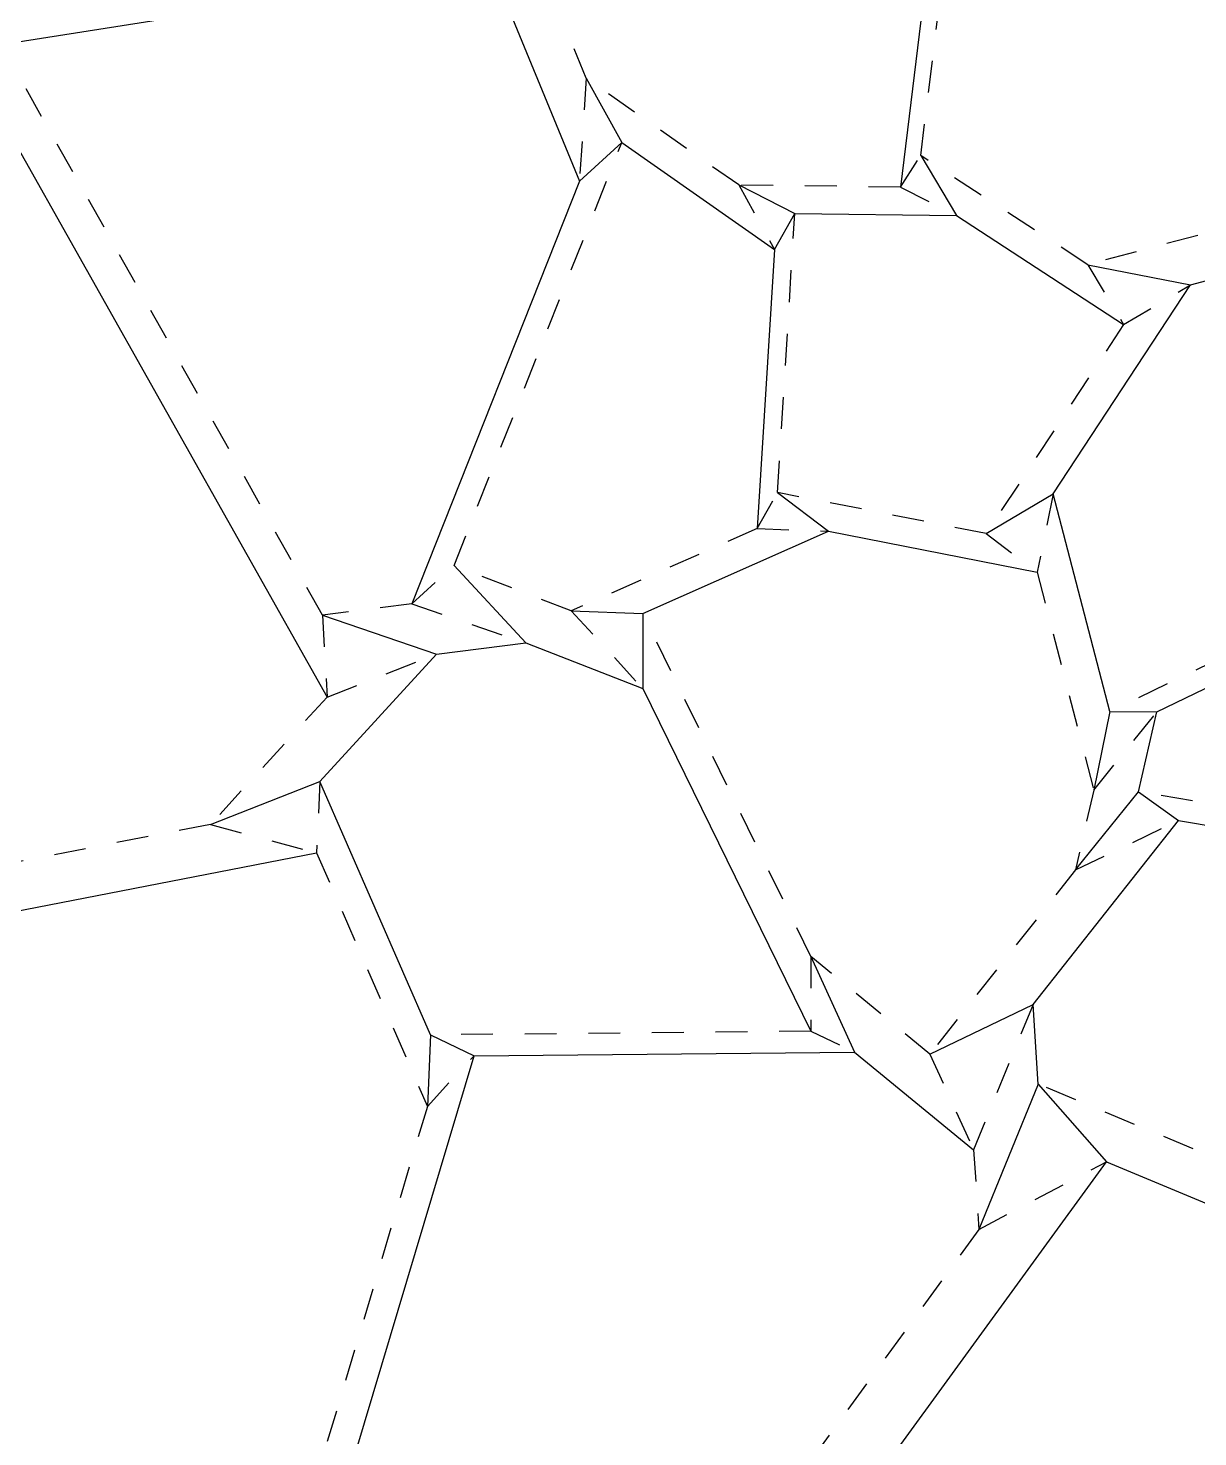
# Model space of a CAD drawing. Extents: x -8 to 221, y -288 to -9.
# Drawn here: x 32.9 to 71.83, y -206.65 to -159.77 of the extents above; entities that cross this region are included whole.
import ezdxf

# ---------------------------------------------------------------- set-up
doc = ezdxf.new("R2010")
doc.units = 0
for name, pattern in [('AI-LINETYPE-151', [2.116667, 1.058333, -1.058333]), ('AI-LINETYPE-152', [2.116667, 1.058333, -1.058333]), ('AI-LINETYPE-153', [2.116667, 1.058333, -1.058333]), ('AI-LINETYPE-162', [2.116667, 1.058333, -1.058333]), ('AI-LINETYPE-163', [2.116667, 1.058333, -1.058333]), ('AI-LINETYPE-164', [2.116667, 1.058333, -1.058333]), ('AI-LINETYPE-177', [2.116667, 1.058333, -1.058333]), ('AI-LINETYPE-178', [2.116667, 1.058333, -1.058333]), ('AI-LINETYPE-185', [2.116667, 1.058333, -1.058333]), ('AI-LINETYPE-186', [2.116667, 1.058333, -1.058333]), ('AI-LINETYPE-187', [2.116667, 1.058333, -1.058333]), ('AI-LINETYPE-188', [2.116667, 1.058333, -1.058333]), ('AI-LINETYPE-189', [2.116667, 1.058333, -1.058333]), ('AI-LINETYPE-190', [2.116667, 1.058333, -1.058333]), ('AI-LINETYPE-191', [2.116667, 1.058333, -1.058333]), ('AI-LINETYPE-192', [2.116667, 1.058333, -1.058333]), ('AI-LINETYPE-204', [2.116667, 1.058333, -1.058333]), ('AI-LINETYPE-205', [2.116667, 1.058333, -1.058333]), ('AI-LINETYPE-206', [2.116667, 1.058333, -1.058333]), ('AI-LINETYPE-207', [2.116667, 1.058333, -1.058333]), ('AI-LINETYPE-208', [2.116667, 1.058333, -1.058333]), ('AI-LINETYPE-209', [2.116667, 1.058333, -1.058333]), ('AI-LINETYPE-225', [2.116667, 1.058333, -1.058333]), ('AI-LINETYPE-226', [2.116667, 1.058333, -1.058333]), ('AI-LINETYPE-243', [2.116667, 1.058333, -1.058333]), ('AI-LINETYPE-244', [2.116667, 1.058333, -1.058333]), ('AI-LINETYPE-251', [2.116667, 1.058333, -1.058333]), ('AI-LINETYPE-260', [2.116667, 1.058333, -1.058333]), ('AI-LINETYPE-261', [2.116667, 1.058333, -1.058333]), ('AI-LINETYPE-487', [2.116667, 1.058333, -1.058333]), ('AI-LINETYPE-488', [2.116667, 1.058333, -1.058333]), ('AI-LINETYPE-489', [2.116667, 1.058333, -1.058333]), ('AI-LINETYPE-490', [2.116667, 1.058333, -1.058333]), ('AI-LINETYPE-496', [2.116667, 1.058333, -1.058333]), ('AI-LINETYPE-507', [2.116667, 1.058333, -1.058333]), ('AI-LINETYPE-508', [2.116667, 1.058333, -1.058333]), ('AI-LINETYPE-509', [2.116667, 1.058333, -1.058333]), ('AI-LINETYPE-516', [2.116667, 1.058333, -1.058333]), ('AI-LINETYPE-517', [2.116667, 1.058333, -1.058333]), ('AI-LINETYPE-518', [2.116667, 1.058333, -1.058333]), ('AI-LINETYPE-519', [2.116667, 1.058333, -1.058333]), ('AI-LINETYPE-520', [2.116667, 1.058333, -1.058333]), ('AI-LINETYPE-521', [2.116667, 1.058333, -1.058333]), ('AI-LINETYPE-522', [2.116667, 1.058333, -1.058333]), ('AI-LINETYPE-538', [2.116667, 1.058333, -1.058333]), ('AI-LINETYPE-539', [2.116667, 1.058333, -1.058333]), ('AI-LINETYPE-540', [2.116667, 1.058333, -1.058333]), ('AI-LINETYPE-541', [2.116667, 1.058333, -1.058333]), ('AI-LINETYPE-542', [2.116667, 1.058333, -1.058333]), ('AI-LINETYPE-555', [2.116667, 1.058333, -1.058333]), ('AI-LINETYPE-556', [2.116667, 1.058333, -1.058333]), ('AI-LINETYPE-573', [2.116667, 1.058333, -1.058333]), ('AI-LINETYPE-579', [2.116667, 1.058333, -1.058333]), ('AI-LINETYPE-588', [2.116667, 1.058333, -1.058333])]:
    doc.linetypes.add(name, pattern=pattern)
doc.layers.add('MOUNTAINLINE', color=7, linetype='CONTINUOUS')
doc.layers.add('VALLEYLINE', color=7, linetype='CONTINUOUS')

# ---------------------------------------------------------------- blocks, each defined once
blk = doc.blocks.new('BLOCK_157')
at = {"layer": 'VALLEYLINE', "color": 29}
blk.add_lwpolyline([(62.786, -158.049), (61.929, -165.057)], dxfattribs=at)
blk = doc.blocks.new('BLOCK_170')
at = {"layer": 'VALLEYLINE', "color": 29}
blk.add_lwpolyline([(48.322, -157.73), (51.25, -164.86)], dxfattribs=at)
blk = doc.blocks.new('BLOCK_171')
at = {"layer": 'VALLEYLINE', "color": 29}
blk.add_lwpolyline([(51.25, -164.86), (45.667, -178.931)], dxfattribs=at)
blk = doc.blocks.new('BLOCK_172')
at = {"layer": 'VALLEYLINE', "color": 29}
blk.add_lwpolyline([(32.006, -160.31), (48.322, -157.73)], dxfattribs=at)
blk = doc.blocks.new('BLOCK_182')
at = {"layer": 'VALLEYLINE', "color": 29}
blk.add_lwpolyline([(52.66, -163.575), (57.737, -167.13)], dxfattribs=at)
blk = doc.blocks.new('BLOCK_183')
at = {"layer": 'VALLEYLINE', "color": 29}
blk.add_lwpolyline([(57.737, -167.13), (57.159, -176.422)], dxfattribs=at)
blk = doc.blocks.new('BLOCK_184')
at = {"layer": 'VALLEYLINE', "color": 29}
blk.add_lwpolyline([(63.799, -166.002), (69.356, -169.632)], dxfattribs=at)
blk = doc.blocks.new('BLOCK_185')
at = {"layer": 'VALLEYLINE', "color": 29}
blk.add_lwpolyline([(58.419, -165.929), (63.799, -166.002)], dxfattribs=at)
blk = doc.blocks.new('BLOCK_186')
at = {"layer": 'VALLEYLINE', "color": 29}
blk.add_lwpolyline([(32.165, -163.038), (42.854, -182.033)], dxfattribs=at)
blk = doc.blocks.new('BLOCK_202')
at = {"layer": 'VALLEYLINE', "color": 29}
blk.add_lwpolyline([(71.586, -168.31), (77.288, -166.79)], dxfattribs=at)
blk = doc.blocks.new('BLOCK_205')
at = {"layer": 'VALLEYLINE', "color": 29}
blk.add_lwpolyline([(68.896, -182.514), (67.016, -175.266)], dxfattribs=at)
blk = doc.blocks.new('BLOCK_206')
at = {"layer": 'VALLEYLINE', "color": 29}
blk.add_lwpolyline([(67.016, -175.266), (71.586, -168.31)], dxfattribs=at)
blk = doc.blocks.new('BLOCK_207')
at = {"layer": 'VALLEYLINE', "color": 29}
blk.add_lwpolyline([(59.54, -176.509), (66.485, -177.877)], dxfattribs=at)
blk = doc.blocks.new('BLOCK_208')
at = {"layer": 'VALLEYLINE', "color": 29}
blk.add_lwpolyline([(53.358, -179.251), (59.54, -176.509)], dxfattribs=at)
blk = doc.blocks.new('BLOCK_217')
at = {"layer": 'VALLEYLINE', "color": 29}
blk.add_lwpolyline([(69.859, -185.181), (70.468, -182.522)], dxfattribs=at)
blk = doc.blocks.new('BLOCK_218')
at = {"layer": 'VALLEYLINE', "color": 29}
blk.add_lwpolyline([(70.468, -182.522), (81.91, -177.001)], dxfattribs=at)
blk = doc.blocks.new('BLOCK_219')
at = {"layer": 'VALLEYLINE', "color": 29}
blk.add_lwpolyline([(49.461, -180.229), (53.362, -181.746)], dxfattribs=at)
blk = doc.blocks.new('BLOCK_220')
at = {"layer": 'VALLEYLINE', "color": 29}
blk.add_lwpolyline([(53.362, -181.746), (58.954, -193.156)], dxfattribs=at)
blk = doc.blocks.new('BLOCK_221')
at = {"layer": 'VALLEYLINE', "color": 29}
blk.add_lwpolyline([(46.29, -193.276), (42.606, -184.841)], dxfattribs=at)
blk = doc.blocks.new('BLOCK_222')
at = {"layer": 'VALLEYLINE', "color": 29}
blk.add_lwpolyline([(42.606, -184.841), (46.489, -180.602)], dxfattribs=at)
blk = doc.blocks.new('BLOCK_223')
at = {"layer": 'VALLEYLINE', "color": 29}
blk.add_lwpolyline([(46.489, -180.602), (49.461, -180.229)], dxfattribs=at)
blk = doc.blocks.new('BLOCK_237')
at = {"layer": 'VALLEYLINE', "color": 29}
blk.add_lwpolyline([(5.652, -194.383), (42.505, -187.22)], dxfattribs=at)
blk = doc.blocks.new('BLOCK_240')
at = {"layer": 'VALLEYLINE', "color": 29}
blk.add_lwpolyline([(66.52, -194.915), (66.345, -192.267)], dxfattribs=at)
blk = doc.blocks.new('BLOCK_241')
at = {"layer": 'VALLEYLINE', "color": 29}
blk.add_lwpolyline([(66.345, -192.267), (71.191, -186.135)], dxfattribs=at)
blk = doc.blocks.new('BLOCK_242')
at = {"layer": 'VALLEYLINE', "color": 29}
blk.add_lwpolyline([(71.191, -186.135), (79.241, -187.494)], dxfattribs=at)
blk = doc.blocks.new('BLOCK_252')
at = {"layer": 'VALLEYLINE', "color": 29}
blk.add_lwpolyline([(47.743, -193.968), (60.406, -193.848)], dxfattribs=at)
blk = doc.blocks.new('BLOCK_253')
at = {"layer": 'VALLEYLINE', "color": 29}
blk.add_lwpolyline([(60.406, -193.848), (64.366, -197.103)], dxfattribs=at)
blk = doc.blocks.new('BLOCK_254')
at = {"layer": 'VALLEYLINE', "color": 29}
blk.add_lwpolyline([(39.365, -222.042), (47.743, -193.968)], dxfattribs=at)
blk = doc.blocks.new('BLOCK_287')
at = {"layer": 'VALLEYLINE', "color": 29}
blk.add_lwpolyline([(59.075, -210.858), (68.788, -197.497)], dxfattribs=at)
blk = doc.blocks.new('BLOCK_288')
at = {"layer": 'VALLEYLINE', "color": 29}
blk.add_lwpolyline([(68.788, -197.497), (75.9, -200.468)], dxfattribs=at)
blk = doc.blocks.new('BLOCK_480')
at = {"layer": 'VALLEYLINE', "color": 29}
blk.add_lwpolyline([(56.549, -164.985), (58.419, -165.929)], dxfattribs=at)
blk = doc.blocks.new('BLOCK_481')
at = {"layer": 'VALLEYLINE', "color": 29}
blk.add_lwpolyline([(51.472, -161.43), (52.66, -163.575)], dxfattribs=at)
blk = doc.blocks.new('BLOCK_487')
at = {"layer": 'VALLEYLINE', "color": 29}
blk.add_lwpolyline([(68.167, -167.639), (71.586, -168.31)], dxfattribs=at)
blk = doc.blocks.new('BLOCK_488')
at = {"layer": 'VALLEYLINE', "color": 29}
blk.add_lwpolyline([(62.609, -164.009), (63.799, -166.002)], dxfattribs=at)
blk = doc.blocks.new('BLOCK_499')
at = {"layer": 'VALLEYLINE', "color": 29}
blk.add_lwpolyline([(51.25, -164.86), (52.66, -163.575)], dxfattribs=at)
blk = doc.blocks.new('BLOCK_500')
at = {"layer": 'VALLEYLINE', "color": 29}
blk.add_lwpolyline([(42.695, -179.304), (46.489, -180.602)], dxfattribs=at)
blk = doc.blocks.new('BLOCK_508')
at = {"layer": 'VALLEYLINE', "color": 29}
blk.add_lwpolyline([(57.737, -167.13), (58.419, -165.929)], dxfattribs=at)
blk = doc.blocks.new('BLOCK_509')
at = {"layer": 'VALLEYLINE', "color": 29}
blk.add_lwpolyline([(50.977, -179.164), (53.358, -179.251)], dxfattribs=at)
blk = doc.blocks.new('BLOCK_510')
at = {"layer": 'VALLEYLINE', "color": 29}
blk.add_lwpolyline([(47.077, -177.647), (49.461, -180.229)], dxfattribs=at)
blk = doc.blocks.new('BLOCK_511')
at = {"layer": 'VALLEYLINE', "color": 29}
blk.add_lwpolyline([(64.786, -176.588), (67.016, -175.266)], dxfattribs=at)
blk = doc.blocks.new('BLOCK_512')
at = {"layer": 'VALLEYLINE', "color": 29}
blk.add_lwpolyline([(57.841, -175.22), (59.54, -176.509)], dxfattribs=at)
blk = doc.blocks.new('BLOCK_513')
at = {"layer": 'VALLEYLINE', "color": 29}
blk.add_lwpolyline([(38.971, -186.271), (42.606, -184.841)], dxfattribs=at)
blk = doc.blocks.new('BLOCK_528')
at = {"layer": 'VALLEYLINE', "color": 29}
blk.add_lwpolyline([(68.896, -182.514), (70.468, -182.522)], dxfattribs=at)
blk = doc.blocks.new('BLOCK_529')
at = {"layer": 'VALLEYLINE', "color": 29}
blk.add_lwpolyline([(68.896, -182.514), (68.366, -185.125)], dxfattribs=at)
blk = doc.blocks.new('BLOCK_530')
at = {"layer": 'VALLEYLINE', "color": 29}
blk.add_lwpolyline([(67.756, -187.784), (69.859, -185.181)], dxfattribs=at)
blk = doc.blocks.new('BLOCK_531')
at = {"layer": 'VALLEYLINE', "color": 29}
blk.add_lwpolyline([(62.91, -193.916), (66.345, -192.267)], dxfattribs=at)
blk = doc.blocks.new('BLOCK_532')
at = {"layer": 'VALLEYLINE', "color": 29}
blk.add_lwpolyline([(58.95, -190.661), (60.406, -193.848)], dxfattribs=at)
blk = doc.blocks.new('BLOCK_533')
at = {"layer": 'VALLEYLINE', "color": 29}
blk.add_lwpolyline([(53.358, -179.251), (53.362, -181.746)], dxfattribs=at)
blk = doc.blocks.new('BLOCK_545')
at = {"layer": 'VALLEYLINE', "color": 29}
blk.add_lwpolyline([(69.859, -185.181), (71.191, -186.135)], dxfattribs=at)
blk = doc.blocks.new('BLOCK_546')
at = {"layer": 'VALLEYLINE', "color": 29}
blk.add_lwpolyline([(46.29, -193.276), (47.743, -193.968)], dxfattribs=at)
blk = doc.blocks.new('BLOCK_547')
at = {"layer": 'VALLEYLINE', "color": 29}
blk.add_lwpolyline([(46.29, -193.276), (46.189, -195.655)], dxfattribs=at)
blk = doc.blocks.new('BLOCK_567')
at = {"layer": 'VALLEYLINE', "color": 29}
blk.add_lwpolyline([(66.52, -194.915), (68.788, -197.497)], dxfattribs=at)
blk = doc.blocks.new('BLOCK_568')
at = {"layer": 'VALLEYLINE', "color": 29}
blk.add_lwpolyline([(66.52, -194.915), (64.541, -199.751)], dxfattribs=at)
blk = doc.blocks.new('BLOCK_776')
at = {"layer": 'MOUNTAINLINE', "color": 29, "linetype": 'AI-LINETYPE-151'}
blk.add_lwpolyline([(61.929, -165.057), (56.549, -164.985)], dxfattribs=at)
blk = doc.blocks.new('BLOCK_777')
at = {"layer": 'MOUNTAINLINE', "color": 29, "linetype": 'AI-LINETYPE-152'}
blk.add_lwpolyline([(56.549, -164.985), (51.472, -161.43)], dxfattribs=at)
blk = doc.blocks.new('BLOCK_778')
at = {"layer": 'MOUNTAINLINE', "color": 29, "linetype": 'AI-LINETYPE-153'}
blk.add_lwpolyline([(51.472, -161.43), (48.543, -154.3)], dxfattribs=at)
blk = doc.blocks.new('BLOCK_787')
at = {"layer": 'MOUNTAINLINE', "color": 29, "linetype": 'AI-LINETYPE-162'}
blk.add_lwpolyline([(73.869, -166.119), (68.167, -167.639)], dxfattribs=at)
blk = doc.blocks.new('BLOCK_788')
at = {"layer": 'MOUNTAINLINE', "color": 29, "linetype": 'AI-LINETYPE-163'}
blk.add_lwpolyline([(68.167, -167.639), (62.609, -164.009)], dxfattribs=at)
blk = doc.blocks.new('BLOCK_789')
at = {"layer": 'MOUNTAINLINE', "color": 29, "linetype": 'AI-LINETYPE-164'}
blk.add_lwpolyline([(62.609, -164.009), (63.467, -157)], dxfattribs=at)
blk = doc.blocks.new('BLOCK_802')
at = {"layer": 'MOUNTAINLINE', "color": 29, "linetype": 'AI-LINETYPE-177'}
blk.add_lwpolyline([(45.667, -178.931), (42.695, -179.304)], dxfattribs=at)
blk = doc.blocks.new('BLOCK_803')
at = {"layer": 'MOUNTAINLINE', "color": 29, "linetype": 'AI-LINETYPE-178'}
blk.add_lwpolyline([(42.695, -179.304), (32.006, -160.31)], dxfattribs=at)
blk = doc.blocks.new('BLOCK_810')
at = {"layer": 'MOUNTAINLINE', "color": 29, "linetype": 'AI-LINETYPE-185'}
blk.add_lwpolyline([(57.159, -176.422), (50.977, -179.164)], dxfattribs=at)
blk = doc.blocks.new('BLOCK_811')
at = {"layer": 'MOUNTAINLINE', "color": 29, "linetype": 'AI-LINETYPE-186'}
blk.add_lwpolyline([(50.977, -179.164), (47.077, -177.647)], dxfattribs=at)
blk = doc.blocks.new('BLOCK_812')
at = {"layer": 'MOUNTAINLINE', "color": 29, "linetype": 'AI-LINETYPE-187'}
blk.add_lwpolyline([(47.077, -177.647), (52.66, -163.575)], dxfattribs=at)
blk = doc.blocks.new('BLOCK_813')
at = {"layer": 'MOUNTAINLINE', "color": 29, "linetype": 'AI-LINETYPE-188'}
blk.add_lwpolyline([(69.356, -169.632), (64.786, -176.588)], dxfattribs=at)
blk = doc.blocks.new('BLOCK_814')
at = {"layer": 'MOUNTAINLINE', "color": 29, "linetype": 'AI-LINETYPE-189'}
blk.add_lwpolyline([(64.786, -176.588), (57.841, -175.22)], dxfattribs=at)
blk = doc.blocks.new('BLOCK_815')
at = {"layer": 'MOUNTAINLINE', "color": 29, "linetype": 'AI-LINETYPE-190'}
blk.add_lwpolyline([(57.841, -175.22), (58.419, -165.929)], dxfattribs=at)
blk = doc.blocks.new('BLOCK_816')
at = {"layer": 'MOUNTAINLINE', "color": 29, "linetype": 'AI-LINETYPE-191'}
blk.add_lwpolyline([(42.854, -182.033), (38.971, -186.271)], dxfattribs=at)
blk = doc.blocks.new('BLOCK_817')
at = {"layer": 'MOUNTAINLINE', "color": 29, "linetype": 'AI-LINETYPE-192'}
blk.add_lwpolyline([(38.971, -186.271), (2.118, -193.434)], dxfattribs=at)
blk = doc.blocks.new('BLOCK_829')
at = {"layer": 'MOUNTAINLINE', "color": 29, "linetype": 'AI-LINETYPE-204'}
blk.add_lwpolyline([(80.337, -176.994), (68.896, -182.514)], dxfattribs=at)
blk = doc.blocks.new('BLOCK_830')
at = {"layer": 'MOUNTAINLINE', "color": 29, "linetype": 'AI-LINETYPE-205'}
blk.add_lwpolyline([(66.485, -177.877), (68.366, -185.125)], dxfattribs=at)
blk = doc.blocks.new('BLOCK_831')
at = {"layer": 'MOUNTAINLINE', "color": 29, "linetype": 'AI-LINETYPE-206'}
blk.add_lwpolyline([(68.366, -185.125), (67.756, -187.784)], dxfattribs=at)
blk = doc.blocks.new('BLOCK_832')
at = {"layer": 'MOUNTAINLINE', "color": 29, "linetype": 'AI-LINETYPE-207'}
blk.add_lwpolyline([(67.756, -187.784), (62.91, -193.916)], dxfattribs=at)
blk = doc.blocks.new('BLOCK_833')
at = {"layer": 'MOUNTAINLINE', "color": 29, "linetype": 'AI-LINETYPE-208'}
blk.add_lwpolyline([(62.91, -193.916), (58.95, -190.661)], dxfattribs=at)
blk = doc.blocks.new('BLOCK_834')
at = {"layer": 'MOUNTAINLINE', "color": 29, "linetype": 'AI-LINETYPE-209'}
blk.add_lwpolyline([(58.95, -190.661), (53.358, -179.251)], dxfattribs=at)
blk = doc.blocks.new('BLOCK_850')
at = {"layer": 'MOUNTAINLINE', "color": 29, "linetype": 'AI-LINETYPE-225'}
blk.add_lwpolyline([(77.909, -186.54), (69.859, -185.181)], dxfattribs=at)
blk = doc.blocks.new('BLOCK_851')
at = {"layer": 'MOUNTAINLINE', "color": 29, "linetype": 'AI-LINETYPE-226'}
blk.add_lwpolyline([(58.954, -193.156), (46.29, -193.276)], dxfattribs=at)
blk = doc.blocks.new('BLOCK_868')
at = {"layer": 'MOUNTAINLINE', "color": 29, "linetype": 'AI-LINETYPE-243'}
blk.add_lwpolyline([(42.505, -187.22), (46.189, -195.655)], dxfattribs=at)
blk = doc.blocks.new('BLOCK_869')
at = {"layer": 'MOUNTAINLINE', "color": 29, "linetype": 'AI-LINETYPE-244'}
blk.add_lwpolyline([(46.189, -195.655), (37.811, -223.729)], dxfattribs=at)
blk = doc.blocks.new('BLOCK_876')
at = {"layer": 'MOUNTAINLINE', "color": 29, "linetype": 'AI-LINETYPE-251'}
blk.add_lwpolyline([(73.632, -197.886), (66.52, -194.915)], dxfattribs=at)
blk = doc.blocks.new('BLOCK_885')
at = {"layer": 'MOUNTAINLINE', "color": 29, "linetype": 'AI-LINETYPE-260'}
blk.add_lwpolyline([(64.366, -197.103), (64.541, -199.751)], dxfattribs=at)
blk = doc.blocks.new('BLOCK_886')
at = {"layer": 'MOUNTAINLINE', "color": 29, "linetype": 'AI-LINETYPE-261'}
blk.add_lwpolyline([(64.541, -199.751), (54.828, -213.112)], dxfattribs=at)
blk = doc.blocks.new('BLOCK_1112')
at = {"layer": 'MOUNTAINLINE', "color": 29, "linetype": 'AI-LINETYPE-487'}
blk.add_lwpolyline([(61.929, -165.057), (62.609, -164.009)], dxfattribs=at)
blk = doc.blocks.new('BLOCK_1113')
at = {"layer": 'MOUNTAINLINE', "color": 29, "linetype": 'AI-LINETYPE-488'}
blk.add_lwpolyline([(61.929, -165.057), (63.799, -166.002)], dxfattribs=at)
blk = doc.blocks.new('BLOCK_1114')
at = {"layer": 'MOUNTAINLINE', "color": 29, "linetype": 'AI-LINETYPE-489'}
blk.add_lwpolyline([(56.549, -164.985), (57.737, -167.13)], dxfattribs=at)
blk = doc.blocks.new('BLOCK_1115')
at = {"layer": 'MOUNTAINLINE', "color": 29, "linetype": 'AI-LINETYPE-490'}
blk.add_lwpolyline([(51.472, -161.43), (51.25, -164.86)], dxfattribs=at)
blk = doc.blocks.new('BLOCK_1121')
at = {"layer": 'MOUNTAINLINE', "color": 29, "linetype": 'AI-LINETYPE-496'}
blk.add_lwpolyline([(68.167, -167.639), (69.356, -169.632)], dxfattribs=at)
blk = doc.blocks.new('BLOCK_1132')
at = {"layer": 'MOUNTAINLINE', "color": 29, "linetype": 'AI-LINETYPE-507'}
blk.add_lwpolyline([(45.667, -178.931), (47.077, -177.647)], dxfattribs=at)
blk = doc.blocks.new('BLOCK_1133')
at = {"layer": 'MOUNTAINLINE', "color": 29, "linetype": 'AI-LINETYPE-508'}
blk.add_lwpolyline([(45.667, -178.931), (49.461, -180.229)], dxfattribs=at)
blk = doc.blocks.new('BLOCK_1134')
at = {"layer": 'MOUNTAINLINE', "color": 29, "linetype": 'AI-LINETYPE-509'}
blk.add_lwpolyline([(42.695, -179.304), (42.854, -182.033)], dxfattribs=at)
blk = doc.blocks.new('BLOCK_1141')
at = {"layer": 'MOUNTAINLINE', "color": 29, "linetype": 'AI-LINETYPE-516'}
blk.add_lwpolyline([(57.159, -176.422), (57.841, -175.22)], dxfattribs=at)
blk = doc.blocks.new('BLOCK_1142')
at = {"layer": 'MOUNTAINLINE', "color": 29, "linetype": 'AI-LINETYPE-517'}
blk.add_lwpolyline([(57.159, -176.422), (59.54, -176.509)], dxfattribs=at)
blk = doc.blocks.new('BLOCK_1143')
at = {"layer": 'MOUNTAINLINE', "color": 29, "linetype": 'AI-LINETYPE-518'}
blk.add_lwpolyline([(50.977, -179.164), (53.362, -181.746)], dxfattribs=at)
blk = doc.blocks.new('BLOCK_1144')
at = {"layer": 'MOUNTAINLINE', "color": 29, "linetype": 'AI-LINETYPE-519'}
blk.add_lwpolyline([(69.356, -169.632), (71.586, -168.31)], dxfattribs=at)
blk = doc.blocks.new('BLOCK_1145')
at = {"layer": 'MOUNTAINLINE', "color": 29, "linetype": 'AI-LINETYPE-520'}
blk.add_lwpolyline([(64.786, -176.588), (66.485, -177.877)], dxfattribs=at)
blk = doc.blocks.new('BLOCK_1146')
at = {"layer": 'MOUNTAINLINE', "color": 29, "linetype": 'AI-LINETYPE-521'}
blk.add_lwpolyline([(42.854, -182.033), (46.489, -180.602)], dxfattribs=at)
blk = doc.blocks.new('BLOCK_1147')
at = {"layer": 'MOUNTAINLINE', "color": 29, "linetype": 'AI-LINETYPE-522'}
blk.add_lwpolyline([(38.971, -186.271), (42.505, -187.22)], dxfattribs=at)
blk = doc.blocks.new('BLOCK_1163')
at = {"layer": 'MOUNTAINLINE', "color": 29, "linetype": 'AI-LINETYPE-538'}
blk.add_lwpolyline([(67.016, -175.266), (66.485, -177.877)], dxfattribs=at)
blk = doc.blocks.new('BLOCK_1164')
at = {"layer": 'MOUNTAINLINE', "color": 29, "linetype": 'AI-LINETYPE-539'}
blk.add_lwpolyline([(68.366, -185.125), (70.468, -182.522)], dxfattribs=at)
blk = doc.blocks.new('BLOCK_1165')
at = {"layer": 'MOUNTAINLINE', "color": 29, "linetype": 'AI-LINETYPE-540'}
blk.add_lwpolyline([(67.756, -187.784), (71.191, -186.135)], dxfattribs=at)
blk = doc.blocks.new('BLOCK_1166')
at = {"layer": 'MOUNTAINLINE', "color": 29, "linetype": 'AI-LINETYPE-541'}
blk.add_lwpolyline([(62.91, -193.916), (64.366, -197.103)], dxfattribs=at)
blk = doc.blocks.new('BLOCK_1167')
at = {"layer": 'MOUNTAINLINE', "color": 29, "linetype": 'AI-LINETYPE-542'}
blk.add_lwpolyline([(58.95, -190.661), (58.954, -193.156)], dxfattribs=at)
blk = doc.blocks.new('BLOCK_1180')
at = {"layer": 'MOUNTAINLINE', "color": 29, "linetype": 'AI-LINETYPE-555'}
blk.add_lwpolyline([(58.954, -193.156), (60.406, -193.848)], dxfattribs=at)
blk = doc.blocks.new('BLOCK_1181')
at = {"layer": 'MOUNTAINLINE', "color": 29, "linetype": 'AI-LINETYPE-556'}
blk.add_lwpolyline([(42.606, -184.841), (42.505, -187.22)], dxfattribs=at)
blk = doc.blocks.new('BLOCK_1198')
at = {"layer": 'MOUNTAINLINE', "color": 29, "linetype": 'AI-LINETYPE-573'}
blk.add_lwpolyline([(46.189, -195.655), (47.743, -193.968)], dxfattribs=at)
blk = doc.blocks.new('BLOCK_1204')
at = {"layer": 'MOUNTAINLINE', "color": 29, "linetype": 'AI-LINETYPE-579'}
blk.add_lwpolyline([(66.345, -192.267), (64.366, -197.103)], dxfattribs=at)
blk = doc.blocks.new('BLOCK_1213')
at = {"layer": 'MOUNTAINLINE', "color": 29, "linetype": 'AI-LINETYPE-588'}
blk.add_lwpolyline([(64.541, -199.751), (68.788, -197.497)], dxfattribs=at)

msp = doc.modelspace()

# ---------------------------------------------------------------- block references
at = {"layer": 'MOUNTAINLINE'}
for name in ['BLOCK_778', 'BLOCK_789', 'BLOCK_803', 'BLOCK_1115', 'BLOCK_777', 'BLOCK_812', 'BLOCK_1112', 'BLOCK_788', 'BLOCK_776', 'BLOCK_1114', 'BLOCK_1113', 'BLOCK_815', 'BLOCK_787', 'BLOCK_1121', 'BLOCK_1144', 'BLOCK_813', 'BLOCK_1141', 'BLOCK_814', 'BLOCK_1163', 'BLOCK_810', 'BLOCK_1142', 'BLOCK_1145', 'BLOCK_829', 'BLOCK_1132', 'BLOCK_811', 'BLOCK_830', 'BLOCK_802', 'BLOCK_1133', 'BLOCK_1134', 'BLOCK_1143', 'BLOCK_834', 'BLOCK_1146', 'BLOCK_816', 'BLOCK_1164', 'BLOCK_1181', 'BLOCK_831', 'BLOCK_850', 'BLOCK_1165', 'BLOCK_817', 'BLOCK_1147', 'BLOCK_868', 'BLOCK_832', 'BLOCK_833', 'BLOCK_1167', 'BLOCK_1204', 'BLOCK_851', 'BLOCK_1180', 'BLOCK_1198', 'BLOCK_1166', 'BLOCK_876', 'BLOCK_869', 'BLOCK_885', 'BLOCK_1213', 'BLOCK_886']:
    msp.add_blockref(name, (0, 0), dxfattribs=at)
at = {"layer": 'VALLEYLINE'}
for name in ['BLOCK_172', 'BLOCK_170', 'BLOCK_157', 'BLOCK_481', 'BLOCK_186', 'BLOCK_499', 'BLOCK_182', 'BLOCK_488', 'BLOCK_171', 'BLOCK_480', 'BLOCK_508', 'BLOCK_185', 'BLOCK_184', 'BLOCK_202', 'BLOCK_183', 'BLOCK_487', 'BLOCK_206', 'BLOCK_512', 'BLOCK_511', 'BLOCK_205', 'BLOCK_208', 'BLOCK_207', 'BLOCK_218', 'BLOCK_510', 'BLOCK_500', 'BLOCK_509', 'BLOCK_533', 'BLOCK_223', 'BLOCK_219', 'BLOCK_222', 'BLOCK_220', 'BLOCK_529', 'BLOCK_528', 'BLOCK_217', 'BLOCK_513', 'BLOCK_221', 'BLOCK_530', 'BLOCK_545', 'BLOCK_241', 'BLOCK_242', 'BLOCK_237', 'BLOCK_532', 'BLOCK_531', 'BLOCK_240', 'BLOCK_547', 'BLOCK_546', 'BLOCK_254', 'BLOCK_252', 'BLOCK_253', 'BLOCK_568', 'BLOCK_567', 'BLOCK_287', 'BLOCK_288']:
    msp.add_blockref(name, (0, 0), dxfattribs=at)

doc.saveas('drawing.dxf')
